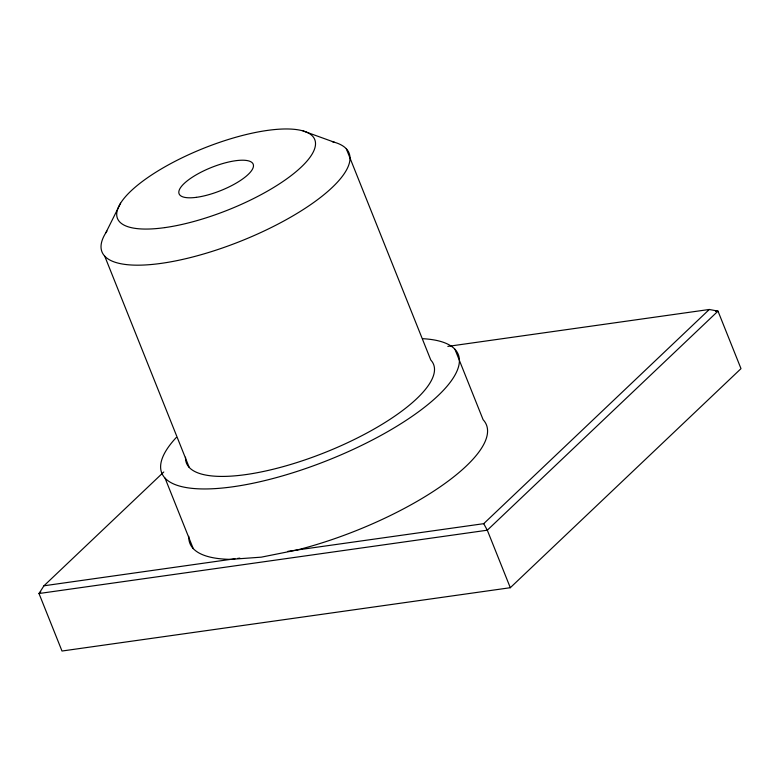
<?xml version="1.0" encoding="UTF-8"?>
<svg xmlns="http://www.w3.org/2000/svg" width="780" height="780" viewBox="0 0 780 780"><rect width="100%" height="100%" fill="white"/><g stroke="black" fill="none" stroke-linecap="round" stroke-linejoin="round"><path stroke-width="1.17" d="M105.827 232.801L120.588 203.209M163.79 471.988L43.953 585.79L39 593.521L62 651.027L510.305 587.71L741 368.638L718 311.132L709.293 309.475L447.837 346.398M40.765 591.844L39 593.521L487.305 530.205L718 311.132L715.591 311.474M43.953 585.79L230.743 559.358L261.271 557.164L297.043 549.998L483.717 523.673L709.293 309.475M231.406 559.309L235.014 558.802M237.412 558.46L239.811 558.129M287.859 551.343L296.264 550.154M303.04 130.923L334.386 142.243M483.717 523.673L487.305 530.205L510.305 587.71M454.954 349.303L483.122 419.718A159.666 49.871 -21.8 0 1 297.043 549.998M346.31 148.795L430.794 360.038A133.049 41.554 -21.8 0 1 324.148 452.829A133.049 41.554 -21.8 0 1 185.533 457.207M104.725 256.171L189.218 467.415M165.058 478.159L193.226 548.574M332.368 141.716A133.049 41.554 -21.8 0 1 239.772 241.537A133.049 41.554 -21.8 0 1 106.938 231.104M230.743 559.358A159.666 49.871 -21.8 0 1 188.799 536.318M422.702 338.686A159.666 49.871 -21.8 0 1 421.951 409.237A159.666 49.871 -21.8 0 1 226.502 487.598A159.666 49.871 -21.8 0 1 176.299 437.473M164.97 227.594A106.216 33.169 -21.8 0 0 315.5 144.3A106.216 33.169 -21.8 0 0 167.915 165.145A106.216 33.169 -21.8 0 0 164.97 227.594M196.209 197.359A39.916 12.47 -21.8 0 0 253.451 166.267A39.916 12.47 -21.8 0 0 198.724 173.413A39.916 12.47 -21.8 0 0 196.209 197.359"/></g></svg>
